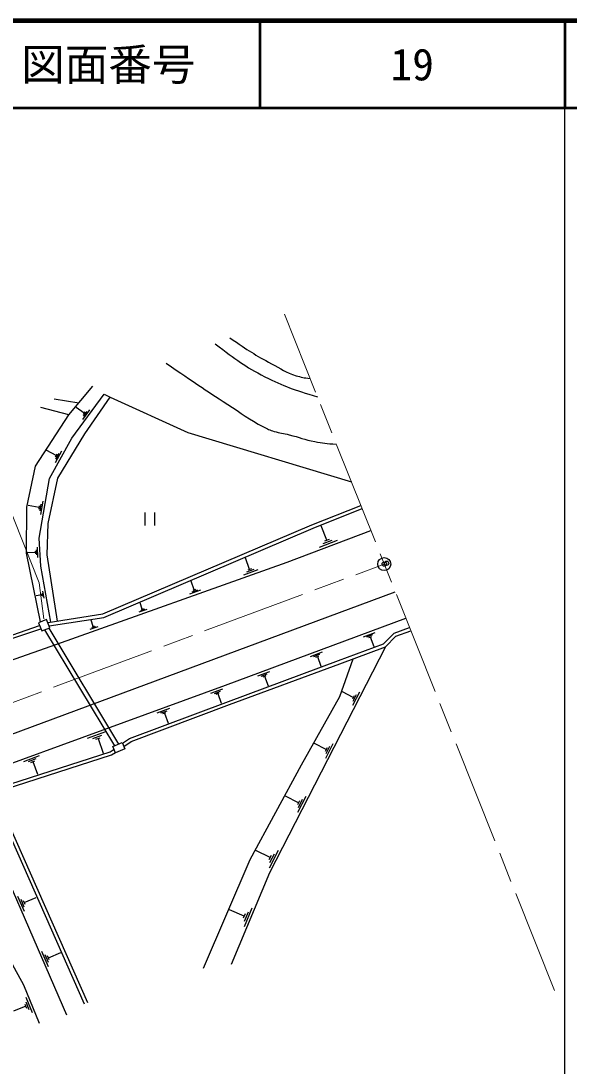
# Model space of a CAD drawing. Units: millimetres, scale not verified. Extents: x 40000 to 680000, y 20000 to 380000.
# Drawn here: x 516589 to 579500, y 259909 to 380000 of the extents above; entities that cross this region are included whole.
import ezdxf
from ezdxf.enums import TextEntityAlignment as Align

# ---------------------------------------------------------------- set-up
doc = ezdxf.new("R2010")
doc.units = ezdxf.units.MM
doc.header["$LTSCALE"] = 1000
doc.header["$PDMODE"] = 32
doc.header["$PDSIZE"] = 500
doc.linetypes.add('CHAIN', pattern=[18.5, 12, -1.5, 3.5, -1.5])
for name, color, linetype, lineweight in [('S-BGD', 7, 'Continuous', 25), ('S-BMK', 2, 'CHAIN', 13), ('S-BMK-SRVR', 3, 'Continuous', 25), ('S-STR-HTXT', 7, 'Continuous', 13), ('S-TTL', 2, 'Continuous', 140), ('S-TTL-BAND', 7, 'Continuous', 25), ('S-TTL-LINE', 7, 'Continuous', 50)]:
    doc.layers.add(name, color=color, linetype=linetype, lineweight=lineweight)
doc.layers.add('S-OTRS', color=6, linetype='Continuous')
doc.layers.add('S-TTL-TXT', color=7, linetype='Continuous')
doc.styles.add('ＭＳ ゴシック', font='')
doc.styles.get('ＭＳ ゴシック').set_extended_font_data('MS Gothic')

msp = doc.modelspace()

# ---------------------------------------------------------------- linework, layer by layer
at = {"layer": 'S-BGD'}
for p, q in [((523234, 336096), (520385, 336528)), ((522094, 334728), (518872, 335589)), ((523829, 334932), (522940, 335587)), ((524461, 335325), (523643, 334213)), ((523932, 335071), (523727, 334793)), ((524145, 335129), (523736, 334572)), ((520620, 330047), (519545, 330645)), ((521262, 330569), (520515, 329227)), ((520941, 330308), (520567, 329637)), ((520713, 330215), (520526, 329880)), ((518666, 324104), (517423, 324317)), ((518699, 324299), (518633, 323910)), ((518888, 324466), (518755, 323690)), ((519110, 324828), (518844, 323275)), ((530796, 323522), (530796, 322022)), ((531921, 323522), (531921, 322022)), ((551690, 320324), (551058, 321995)), ((518445, 319515), (518510, 318358)), ((552892, 320301), (550803, 319511)), ((552291, 320312), (551247, 319917)), ((551951, 320422), (551429, 320225)), ((518246, 318923), (517320, 318871)), ((518238, 319068), (518254, 318779)), ((518345, 319219), (518378, 318641)), ((542834, 316967), (542357, 318305)), ((543043, 317042), (542624, 316893)), ((543789, 316931), (542116, 316335)), ((543311, 316949), (542475, 316651)), ((536479, 314614), (536114, 315638)), ((536639, 314671), (536319, 314557)), ((508829, 295542), (559558, 314404)), ((518981, 314047), (518330, 313931)), ((518963, 314149), (518999, 313946)), ((519026, 314265), (519099, 313858)), ((519071, 314484), (519216, 313669)), ((537210, 314586), (535930, 314130)), ((536845, 314600), (536205, 314372)), ((531036, 312386), (530125, 312061)), ((530516, 312405), (530256, 313134)), ((530776, 312395), (530320, 312233)), ((530630, 312446), (530402, 312365)), ((524894, 310404), (524632, 311141)), ((519301, 310045), (527312, 296700)), ((519773, 310231), (527776, 296898)), ((525420, 310384), (524500, 310056)), ((525157, 310394), (524697, 310230)), ((525009, 310445), (524779, 310363)), ((555894, 309237), (557263, 309746)), ((556287, 309227), (556972, 309482)), ((556509, 309154), (556851, 309281)), ((556680, 309218), (557087, 308122)), ((549829, 306982), (551204, 307493)), ((550224, 306973), (550912, 307228)), ((550447, 306899), (550791, 307027)), ((550619, 306963), (551028, 305863)), ((543773, 304731), (545144, 305240)), ((544167, 304721), (544852, 304976)), ((544389, 304647), (544732, 304775)), ((544561, 304711), (544968, 303614)), ((538393, 302743), (539774, 303247)), ((538788, 302731), (539479, 302983)), ((539012, 302656), (539357, 302782)), ((539184, 302719), (539587, 301613)), ((554726, 302263), (553487, 302898)), ((555432, 302879), (554639, 301330)), ((554825, 302457), (554627, 302069)), ((555079, 302571), (554682, 301796)), ((532225, 300496), (533665, 301021)), ((532638, 300484), (533358, 300746)), ((532870, 300405), (533230, 300536)), ((533050, 300471), (533470, 299318)), ((524238, 297587), (526328, 298348)), ((524837, 297568), (525881, 297949)), ((525174, 297454), (525696, 297644)), ((525435, 297549), (526044, 295878)), ((551625, 296278), (550278, 296968)), ((552394, 296948), (551531, 295263)), ((516932, 294925), (518731, 295580)), ((551733, 296489), (551518, 296068)), ((552010, 296613), (551578, 295771)), ((517447, 294909), (518347, 295236)), ((517738, 294811), (518187, 294975)), ((517963, 294893), (518487, 293454)), ((548446, 290162), (546953, 290927)), ((549298, 290904), (548342, 289038)), ((548566, 290396), (548327, 289929)), ((548872, 290533), (548394, 289600)), ((545180, 283862), (543565, 284689)), ((546101, 284664), (545067, 282645)), ((545309, 284114), (545051, 283609)), ((545640, 284263), (545123, 283254)), ((516995, 277680), (516241, 279410)), ((516979, 278188), (516603, 279053)), ((517058, 278480), (516870, 278912)), ((516964, 278696), (518348, 279298)), ((542223, 277155), (540522, 277869)), ((542335, 277421), (542112, 276889)), ((543095, 278039), (542202, 275913)), ((542659, 277597), (542212, 276534)), ((519770, 271305), (518999, 273075)), ((519755, 271824), (519369, 272710)), ((519739, 272344), (521156, 272961)), ((519835, 272123), (519643, 272566)), ((517135, 267821), (517863, 266055)), ((517146, 266792), (515733, 266210)), ((517055, 267013), (517237, 266572)), ((517140, 267307), (517504, 266424))]:
    msp.add_line(p, q, dxfattribs=at)
for points in [[(518837, 310947), (517220, 318860), (517281, 324125), (518259, 328859), (522094, 334728), (524833, 338014)], [(520011, 310922), (518868, 317336), (518685, 320571), (519859, 327431), (522442, 332074), (526145, 337108)], [(520774, 311041), (519590, 318634), (519720, 322260), (520816, 327476), (523920, 332537), (526815, 336762)], [(526145, 337108), (526815, 336762), (535729, 332726), (554516, 327040)], [(519665, 310858), (519716, 310876), (526000, 311859), (549962, 322099), (555598, 324329)], [(519813, 310486), (526111, 311471), (550115, 321729), (555746, 323958)], [(488297, 302565), (495612, 300131), (496887, 300015), (520705, 308385), (547156, 317812), (556751, 321438)], [(521858, 265758), (510824, 291101), (510807, 292179), (511259, 293066), (511955, 293431), (540056, 303669), (560769, 311370)], [(495647, 302444), (515642, 309479), (518730, 310537)], [(495779, 302067), (515773, 309101), (518877, 310165)], [(528251, 297005), (529049, 297553), (540404, 301813), (553055, 306508), (558219, 308439), (559413, 309644), (561199, 310293)], [(528412, 296630), (529235, 297195), (540544, 301438), (553194, 306133), (558442, 308095), (559634, 309299), (561335, 309917)], [(558442, 308095), (545136, 282122), (540714, 271597)], [(537545, 271167), (542886, 283648), (548794, 294525), (553202, 302390), (554727, 306706)], [(523899, 267015), (513011, 291593), (526823, 296023), (527276, 296334)], [(524265, 267177), (513557, 291348), (527001, 295660), (527437, 295959)], [(500968, 289682), (502346, 289532), (505082, 288327), (507180, 286901), (516872, 269246), (518681, 264858)]]:
    msp.add_lwpolyline(points, dxfattribs=at)
for points in [[(518604, 310855), (518975, 309916), (519894, 310279), (519523, 311218)], [(527150, 296630), (528217, 297086), (528522, 296371), (527456, 295915)]]:
    msp.add_lwpolyline(points, close=True, dxfattribs=at)
for points, knots in [([(540555, 343583), (542776, 342106), (543402, 341636), (545354, 340610), (546438, 340040), (546992, 339564), (548171, 339236), (548788, 339064), (549043, 338999), (549779, 338912)], [0, 0, 0, 0, 1, 1, 1, 2, 2, 2, 3, 3, 3, 3]), ([(538885, 342905), (541369, 341002), (542213, 340338), (544598, 339123), (546846, 337978), (547805, 337667), (550623, 336796)], [0, 0, 0, 0, 1, 1, 1, 2, 2, 2, 2]), ([(533251, 340675), (536647, 338357), (537524, 337737), (540320, 335941), (541911, 334919), (542744, 334244), (544415, 333358), (544875, 333115), (545144, 332991), (545641, 332837), (546309, 332629), (546710, 332613), (547389, 332445), (548536, 332163), (549148, 331875), (550310, 331663), (551271, 331488), (551628, 331450), (552792, 331362)], [0, 0, 0, 0, 1, 1, 1, 2, 2, 2, 3, 3, 3, 4, 4, 4, 5, 5, 5, 6, 6, 6, 6])]:
    msp.add_open_spline(points, degree=3, knots=knots, dxfattribs=at)
msp.add_point((558557, 317687), dxfattribs=at)
at = {"layer": 'S-BMK'}
for p, q in [((577838, 268594), (546829, 346305)), ((468335, 284056), (558288, 317587))]:
    msp.add_line(p, q, dxfattribs=at)
at = {"layer": 'S-BMK-SRVR'}
msp.add_circle((558288, 317587), 750, dxfattribs=at)
msp.add_point((558288, 317587), dxfattribs=at)
at = {"layer": 'S-OTRS'}
msp.add_point((558557, 317687), dxfattribs=at)
at = {"layer": 'S-STR-HTXT'}
msp.add_lwpolyline([(519232, 311298), (518676, 315437), (511083, 334541)], dxfattribs=at)
at = {"layer": 'S-TTL'}
msp.add_line((680000, 380000), (40000, 380000), dxfattribs=at)
at = {"layer": 'S-TTL-BAND'}
msp.add_line((579000, 20000), (579000, 370000), dxfattribs=at)
at = {"layer": 'S-TTL-LINE'}
for p, q in [((543997, 380000), (543997, 370000)), ((579000, 380000), (579000, 370000)), ((40000, 370000), (680000, 370000))]:
    msp.add_line(p, q, dxfattribs=at)

# ---------------------------------------------------------------- texts
at = {"layer": 'S-TTL-TXT', "style": 'ＭＳ ゴシック'}
for s, p in [('図面番号', (526622, 375000)), ('19', (561497, 375000))]:
    msp.add_text(s, height=3666, dxfattribs=at).set_placement(p, align=Align.MIDDLE_CENTER)

doc.saveas('drawing.dxf')
